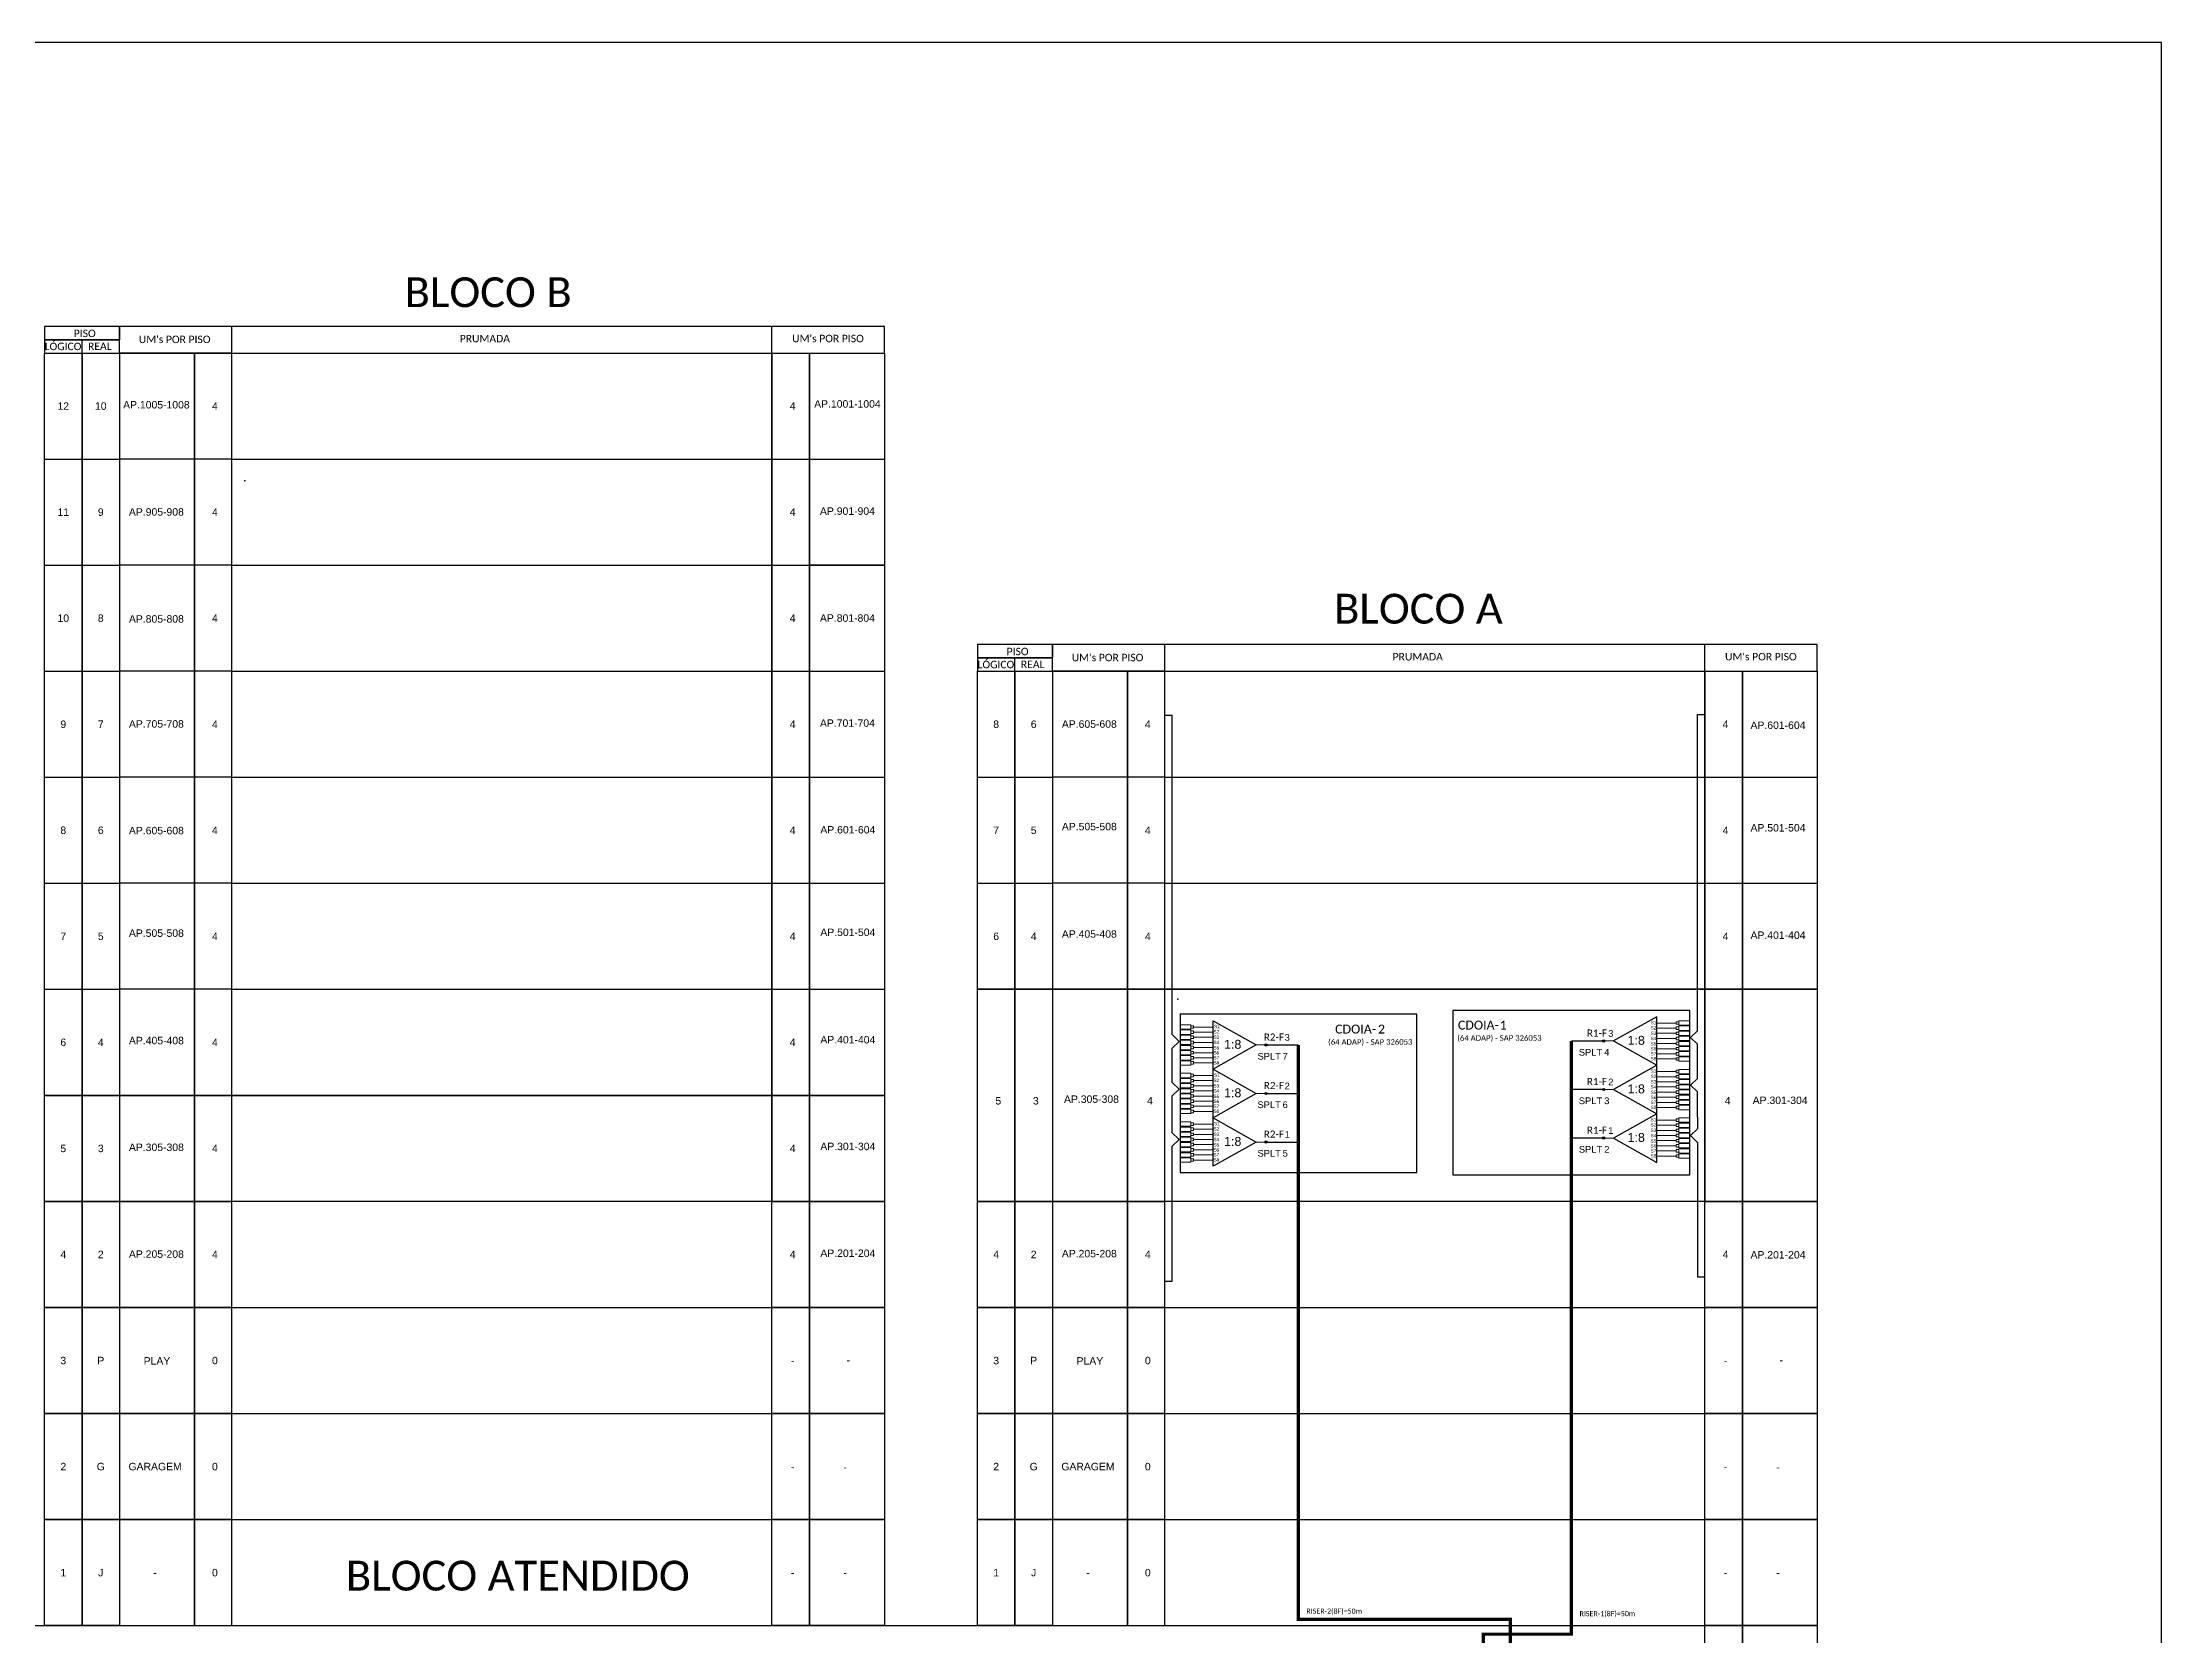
# Model space of a CAD drawing. Header units: inches. Extents: x 38 to 2658, y 14 to 608.
# Drawn here: x 2135 to 2658, y 215 to 608 of the extents above; entities that cross this region are included whole.
import ezdxf
from ezdxf.enums import TextEntityAlignment as Align

# ---------------------------------------------------------------- set-up
doc = ezdxf.new("R2010")
doc.units = ezdxf.units.IN
doc.header["$MEASUREMENT"] = 0
doc.layers.add('cerco área', color=2, linetype='Continuous')
doc.styles.add('ARIAL', font='arial.ttf')
doc.styles.add('WMF-Calibri0', font='calibri.ttf')

# ---------------------------------------------------------------- blocks, each defined once
blk = doc.blocks.new('A$C415C251F')
at = {"color": 3}
blk.add_point((0, 0), dxfattribs=at)
blk = doc.blocks.new('SPLT_1-8_SC-APC')
at = {"color": 1}
blk.add_lwpolyline([(-7.37, -2.1), (-17.04, -7.55), (-7.37, -13), (-7.37, -2.1)], dxfattribs=at)
at = {"color": 3, "lineweight": 0}
for points in [[(-2.99, -3.51), (-7.37, -3.51)], [(-7.37, -4.66), (-2.99, -4.66)], [(-2.41, -3.02), (-2.41, -4)], [(-2.41, -3.02), (0, -3.02)], [(-2.41, -4), (0, -4)], [(-2.41, -4.17), (-2.41, -5.16)], [(-2.41, -4.17), (0, -4.17)], [(-7.37, -5.82), (-2.99, -5.82)], [(-7.37, -6.97), (-2.99, -6.97)], [(-7.37, -8.12), (-2.99, -8.12)], [(-7.37, -9.28), (-2.99, -9.28)], [(-2.41, -5.16), (0, -5.16)], [(-2.41, -5.32), (-2.41, -6.31)], [(-2.41, -5.32), (0, -5.32)], [(-2.41, -6.31), (0, -6.31)], [(-2.41, -6.48), (-2.41, -7.46)], [(-2.41, -6.48), (0, -6.48)], [(-2.41, -7.46), (0, -7.46)], [(-2.41, -7.63), (-2.41, -8.62)], [(-2.41, -7.63), (0, -7.63)], [(-2.41, -8.62), (0, -8.62)], [(-2.41, -8.78), (-2.41, -9.77)], [(-2.41, -8.78), (0, -8.78)], [(-7.37, -10.43), (-2.99, -10.43)], [(-7.37, -11.58), (-2.99, -11.58)], [(-2.41, -9.77), (0, -9.77)], [(-2.41, -9.94), (-2.41, -10.92)], [(-2.41, -9.94), (0, -9.94)], [(-2.41, -10.92), (0, -10.92)], [(-2.41, -11.09), (-2.41, -12.08)], [(-2.41, -11.09), (0, -11.09)], [(-2.41, -12.08), (0, -12.08)]]:
    blk.add_lwpolyline(points, dxfattribs=at)
for points in [[(-2.99, -3.22), (-2.41, -3.22), (-2.41, -3.8), (-2.99, -3.8)], [(-2.99, -4.38), (-2.41, -4.38), (-2.41, -4.95), (-2.99, -4.95)], [(-2.99, -5.53), (-2.41, -5.53), (-2.41, -6.1), (-2.99, -6.1)], [(-2.99, -6.68), (-2.41, -6.68), (-2.41, -7.26), (-2.99, -7.26)], [(-2.99, -7.84), (-2.41, -7.84), (-2.41, -8.41), (-2.99, -8.41)], [(-2.99, -8.99), (-2.41, -8.99), (-2.41, -9.56), (-2.99, -9.56)], [(-2.99, -10.14), (-2.41, -10.14), (-2.41, -10.72), (-2.99, -10.72)], [(-2.99, -11.3), (-2.41, -11.3), (-2.41, -11.87), (-2.99, -11.87)]]:
    blk.add_lwpolyline(points, close=True, dxfattribs=at)
at = {"color": 1, "lineweight": 0}
blk.add_lwpolyline([(-17.04, -7.55), (-19.26, -7.55)], dxfattribs=at)
at = {"color": 1, "style": 'ARIAL'}
for s, height, p in [('S1', 0.75, (-8.74, -3.78)), ('S2', 0.75, (-8.74, -4.97)), ('1:8', 2, (-13.91, -8.4)), ('S3', 0.75, (-8.74, -6.18)), ('S4', 0.75, (-8.74, -7.36)), ('S5', 0.75, (-8.74, -8.57)), ('S6', 0.75, (-8.74, -9.69)), ('S7', 0.75, (-8.74, -10.78)), ('S8', 0.75, (-8.74, -11.9))]:
    blk.add_text(s, height=height, dxfattribs=at).set_placement(p)

msp = doc.modelspace()

# ---------------------------------------------------------------- hatches: boundary and pattern name
h = msp.add_hatch(color=3)
h.dxf.hatch_style = 1
edge = h.paths.add_edge_path()
edge.add_arc((2520.56, 361.59), 0.282, 0, 360)
h = msp.add_hatch(color=3)
h.dxf.hatch_style = 1
edge = h.paths.add_edge_path()
edge.add_arc((2437.14, 360.61), 0.282, -180, 180, ccw=False)
h = msp.add_hatch(color=3)
h.dxf.hatch_style = 1
edge = h.paths.add_edge_path()
edge.add_arc((2437.14, 348.63), 0.282, -180, 180, ccw=False)
h = msp.add_hatch(color=3)
h.dxf.hatch_style = 1
edge = h.paths.add_edge_path()
edge.add_arc((2520.56, 349.61), 0.282, 0, 360)
h = msp.add_hatch(color=3)
h.dxf.hatch_style = 1
edge = h.paths.add_edge_path()
edge.add_arc((2437.14, 336.64), 0.282, -180, 180, ccw=False)
h = msp.add_hatch(color=3)
h.dxf.hatch_style = 1
edge = h.paths.add_edge_path()
edge.add_arc((2437.14, 336.64), 0.282, 0, 360)
h = msp.add_hatch(color=3)
h.dxf.hatch_style = 1
edge = h.paths.add_edge_path()
edge.add_arc((2520.56, 337.62), 0.282, 0, 360)

# ---------------------------------------------------------------- linework, layer by layer
at = {"color": 0}
for p, q in [((2135.43, 531.53), (2144.69, 531.53)), ((2135.43, 505.33), (2135.43, 531.53)), ((2144.69, 531.53), (2144.69, 505.33)), ((2144.69, 531.53), (2153.95, 531.53)), ((2144.69, 505.33), (2144.69, 531.53)), ((2153.95, 531.53), (2153.95, 505.33)), ((2172.46, 531.53), (2153.95, 531.53)), ((2153.95, 531.53), (2153.95, 505.33)), ((2172.46, 505.33), (2172.46, 531.53)), ((2181.72, 531.53), (2172.46, 531.53)), ((2172.46, 531.53), (2172.46, 505.33)), ((2181.72, 531.53), (2315.11, 531.53)), ((2181.72, 505.33), (2181.72, 531.53)), ((2181.72, 505.33), (2181.72, 531.53)), ((2315.11, 531.53), (2315.11, 505.33)), ((2315.11, 531.53), (2324.37, 531.53)), ((2315.11, 505.33), (2315.11, 531.53)), ((2324.37, 531.53), (2342.88, 531.53)), ((2324.37, 505.33), (2324.37, 531.53)), ((2324.37, 531.53), (2324.37, 505.33)), ((2342.88, 531.53), (2342.88, 505.33)), ((2135.43, 505.33), (2144.69, 505.33)), ((2135.43, 479.14), (2135.43, 505.33)), ((2144.69, 505.33), (2144.69, 479.14)), ((2144.69, 505.33), (2153.95, 505.33)), ((2144.69, 479.14), (2144.69, 505.33)), ((2153.95, 505.33), (2153.95, 479.14)), ((2172.46, 505.33), (2153.95, 505.33)), ((2153.95, 505.33), (2153.95, 479.14)), ((2172.46, 479.14), (2172.46, 505.33)), ((2181.72, 505.33), (2172.46, 505.33)), ((2172.46, 505.33), (2172.46, 479.14)), ((2181.72, 505.33), (2315.11, 505.33)), ((2181.72, 479.14), (2181.72, 505.33)), ((2181.72, 479.14), (2181.72, 505.33)), ((2315.11, 505.33), (2315.11, 479.14)), ((2315.11, 505.33), (2324.37, 505.33)), ((2315.11, 479.14), (2315.11, 505.33)), ((2324.37, 505.33), (2342.88, 505.33)), ((2324.37, 479.14), (2324.37, 505.33)), ((2324.37, 505.33), (2324.37, 479.14)), ((2342.88, 505.33), (2342.88, 479.14)), ((2135.43, 479.14), (2144.69, 479.14)), ((2135.43, 452.94), (2135.43, 479.14)), ((2144.69, 479.14), (2144.69, 452.94)), ((2144.69, 479.14), (2153.95, 479.14)), ((2144.69, 452.94), (2144.69, 479.14)), ((2153.95, 479.14), (2153.95, 452.94)), ((2172.46, 479.14), (2153.95, 479.14)), ((2153.95, 479.14), (2153.95, 452.94)), ((2172.46, 452.94), (2172.46, 479.14)), ((2181.72, 479.14), (2172.46, 479.14)), ((2172.46, 479.14), (2172.46, 452.94)), ((2181.72, 479.14), (2315.11, 479.14)), ((2181.72, 452.94), (2181.72, 479.14)), ((2181.72, 452.94), (2181.72, 479.14)), ((2315.11, 479.14), (2315.11, 452.94)), ((2315.11, 479.14), (2324.37, 479.14)), ((2315.11, 452.94), (2315.11, 479.14)), ((2324.37, 479.14), (2342.88, 479.14)), ((2324.37, 452.94), (2324.37, 479.14)), ((2324.37, 479.14), (2324.37, 452.94)), ((2342.95, 479.14), (2324.44, 479.14)), ((2342.88, 479.14), (2342.88, 452.94)), ((2342.95, 452.94), (2342.95, 479.14)), ((2135.43, 452.94), (2144.69, 452.94)), ((2135.43, 426.75), (2135.43, 452.94)), ((2144.69, 452.94), (2144.69, 426.75)), ((2144.69, 452.94), (2153.95, 452.94)), ((2144.69, 426.75), (2144.69, 452.94)), ((2153.95, 452.94), (2153.95, 426.75)), ((2172.46, 452.94), (2153.95, 452.94)), ((2153.95, 452.94), (2153.95, 426.75)), ((2172.46, 426.75), (2172.46, 452.94)), ((2181.72, 452.94), (2172.46, 452.94)), ((2172.46, 452.94), (2172.46, 426.75)), ((2181.72, 452.94), (2315.11, 452.94)), ((2181.72, 426.75), (2181.72, 452.94)), ((2181.72, 426.75), (2181.72, 452.94)), ((2315.11, 452.94), (2315.11, 426.75)), ((2315.11, 452.94), (2324.37, 452.94)), ((2315.11, 426.75), (2315.11, 452.94)), ((2324.37, 452.94), (2342.88, 452.94)), ((2324.37, 426.75), (2324.37, 452.94)), ((2324.37, 452.94), (2324.37, 426.75)), ((2342.88, 452.94), (2342.88, 426.75)), ((2365.86, 452.94), (2375.12, 452.94)), ((2365.86, 426.75), (2365.86, 452.94)), ((2375.12, 452.94), (2375.12, 426.75)), ((2375.12, 452.94), (2384.38, 452.94)), ((2375.12, 426.75), (2375.12, 452.94)), ((2384.38, 452.94), (2384.38, 426.75)), ((2402.89, 452.94), (2384.38, 452.94)), ((2384.38, 452.94), (2384.38, 426.75)), ((2402.89, 426.75), (2402.89, 452.94)), ((2412.15, 452.94), (2402.89, 452.94)), ((2402.89, 452.94), (2402.89, 426.75)), ((2412.15, 452.94), (2545.54, 452.94)), ((2412.15, 426.75), (2412.15, 452.94)), ((2412.15, 426.75), (2412.15, 452.94)), ((2545.54, 452.94), (2545.54, 426.75)), ((2545.54, 452.94), (2554.8, 452.94)), ((2545.54, 426.75), (2545.54, 452.94)), ((2554.8, 452.94), (2573.32, 452.94)), ((2554.8, 426.75), (2554.8, 452.94)), ((2554.8, 452.94), (2554.8, 426.75)), ((2573.32, 452.94), (2573.32, 426.75)), ((2135.43, 426.75), (2144.69, 426.75)), ((2135.43, 400.55), (2135.43, 426.75)), ((2144.69, 426.75), (2153.95, 426.75)), ((2144.69, 426.75), (2144.69, 400.55)), ((2144.69, 400.55), (2144.69, 426.75)), ((2172.46, 426.75), (2153.95, 426.75)), ((2153.95, 426.75), (2153.95, 400.55)), ((2153.95, 426.75), (2153.95, 400.55)), ((2181.72, 426.75), (2172.46, 426.75)), ((2172.46, 400.55), (2172.46, 426.75)), ((2172.46, 426.75), (2172.46, 400.55)), ((2181.72, 426.75), (2315.11, 426.75)), ((2181.72, 400.55), (2181.72, 426.75)), ((2181.72, 400.55), (2181.72, 426.75)), ((2315.11, 426.75), (2324.37, 426.75)), ((2315.11, 426.75), (2315.11, 400.55)), ((2315.11, 400.55), (2315.11, 426.75)), ((2324.37, 426.75), (2342.88, 426.75)), ((2324.37, 400.55), (2324.37, 426.75)), ((2324.37, 426.75), (2324.37, 400.55)), ((2342.88, 426.75), (2342.88, 400.55)), ((2365.86, 426.75), (2375.12, 426.75)), ((2365.86, 400.55), (2365.86, 426.75)), ((2375.12, 426.75), (2375.12, 400.55)), ((2375.12, 426.75), (2384.38, 426.75)), ((2375.12, 400.55), (2375.12, 426.75)), ((2384.38, 426.75), (2384.38, 400.55)), ((2402.89, 426.75), (2384.38, 426.75)), ((2384.38, 426.75), (2384.38, 400.55)), ((2402.89, 400.55), (2402.89, 426.75)), ((2412.15, 426.75), (2402.89, 426.75)), ((2402.89, 426.75), (2402.89, 400.55)), ((2412.15, 426.75), (2545.54, 426.75)), ((2412.15, 400.55), (2412.15, 426.75)), ((2412.15, 400.55), (2412.15, 426.75)), ((2545.54, 426.75), (2545.54, 400.55)), ((2545.54, 426.75), (2554.8, 426.75)), ((2545.54, 400.55), (2545.54, 426.75)), ((2554.8, 426.75), (2573.32, 426.75)), ((2554.8, 400.55), (2554.8, 426.75)), ((2554.8, 426.75), (2554.8, 400.55)), ((2573.32, 426.75), (2573.32, 400.55)), ((2135.43, 400.55), (2144.69, 400.55)), ((2135.43, 374.36), (2135.43, 400.55)), ((2144.69, 400.55), (2144.69, 374.36)), ((2144.69, 400.55), (2153.95, 400.55)), ((2144.69, 374.36), (2144.69, 400.55)), ((2153.95, 400.55), (2153.95, 374.36)), ((2172.46, 400.55), (2153.95, 400.55)), ((2153.95, 400.55), (2153.95, 374.36)), ((2172.46, 374.36), (2172.46, 400.55)), ((2181.72, 400.55), (2172.46, 400.55)), ((2172.46, 400.55), (2172.46, 374.36)), ((2181.72, 400.55), (2315.11, 400.55)), ((2181.72, 374.36), (2181.72, 400.55)), ((2181.72, 374.36), (2181.72, 400.55)), ((2315.11, 400.55), (2315.11, 374.36)), ((2315.11, 400.55), (2324.37, 400.55)), ((2315.11, 374.36), (2315.11, 400.55)), ((2324.37, 400.55), (2342.88, 400.55)), ((2324.37, 374.36), (2324.37, 400.55)), ((2324.37, 400.55), (2324.37, 374.36)), ((2342.88, 400.55), (2342.88, 374.36)), ((2365.86, 400.55), (2375.12, 400.55)), ((2365.86, 374.36), (2365.86, 400.55)), ((2375.12, 400.55), (2375.12, 374.36)), ((2375.12, 400.55), (2384.38, 400.55)), ((2375.12, 374.36), (2375.12, 400.55)), ((2384.38, 400.55), (2384.38, 374.36)), ((2402.89, 400.55), (2384.38, 400.55)), ((2384.38, 400.55), (2384.38, 374.36)), ((2402.89, 374.36), (2402.89, 400.55)), ((2412.15, 400.55), (2402.89, 400.55)), ((2402.89, 400.55), (2402.89, 374.36)), ((2412.15, 400.55), (2545.54, 400.55)), ((2412.15, 374.36), (2412.15, 400.55)), ((2412.15, 374.36), (2412.15, 400.55)), ((2545.54, 400.55), (2545.54, 321.97)), ((2545.54, 400.55), (2554.8, 400.55)), ((2545.54, 321.97), (2545.54, 400.55)), ((2554.8, 400.55), (2573.32, 400.55)), ((2554.8, 374.36), (2554.8, 400.55)), ((2554.8, 400.55), (2554.8, 374.36)), ((2573.32, 400.55), (2573.32, 374.36)), ((2135.43, 374.36), (2144.69, 374.36)), ((2135.43, 348.16), (2135.43, 374.36)), ((2144.69, 374.36), (2144.69, 348.16)), ((2144.69, 374.36), (2153.95, 374.36)), ((2144.69, 348.16), (2144.69, 374.36)), ((2153.95, 374.36), (2153.95, 348.16)), ((2172.46, 374.36), (2153.95, 374.36)), ((2153.95, 374.36), (2153.95, 348.16)), ((2172.46, 348.16), (2172.46, 374.36)), ((2181.72, 374.36), (2172.46, 374.36)), ((2172.46, 374.36), (2172.46, 348.16)), ((2181.72, 374.36), (2315.11, 374.36)), ((2181.72, 348.16), (2181.72, 374.36)), ((2181.72, 348.16), (2181.72, 374.36)), ((2315.11, 374.36), (2315.11, 348.16)), ((2315.11, 374.36), (2324.37, 374.36)), ((2315.11, 348.16), (2315.11, 374.36)), ((2324.37, 374.36), (2342.88, 374.36)), ((2324.37, 348.16), (2324.37, 374.36)), ((2324.37, 374.36), (2324.37, 348.16)), ((2342.88, 374.36), (2342.88, 348.16)), ((2365.86, 374.36), (2375.12, 374.36)), ((2365.86, 321.97), (2365.86, 374.36)), ((2375.12, 374.36), (2365.86, 374.36)), ((2375.12, 374.36), (2375.12, 321.97)), ((2375.12, 374.36), (2384.38, 374.36)), ((2375.12, 321.97), (2375.12, 374.36)), ((2384.38, 374.36), (2375.12, 374.36)), ((2384.38, 374.36), (2384.38, 321.97)), ((2402.89, 374.36), (2384.38, 374.36)), ((2384.38, 374.36), (2384.38, 321.97)), ((2384.38, 374.36), (2402.89, 374.36)), ((2402.89, 321.97), (2402.89, 374.36)), ((2412.15, 374.36), (2402.89, 374.36)), ((2402.89, 374.36), (2402.89, 321.97)), ((2402.89, 374.36), (2412.15, 374.36)), ((2412.15, 374.36), (2545.54, 374.36)), ((2412.15, 321.97), (2412.15, 374.36)), ((2412.15, 321.97), (2412.15, 374.36)), ((2545.54, 374.36), (2412.15, 374.36)), ((2545.54, 374.36), (2554.8, 374.36)), ((2554.8, 374.36), (2545.54, 374.36)), ((2554.8, 374.36), (2573.32, 374.36)), ((2554.8, 321.97), (2554.8, 374.36)), ((2554.8, 374.36), (2554.8, 321.97)), ((2573.32, 374.36), (2554.8, 374.36)), ((2573.32, 374.36), (2573.32, 321.97)), ((2135.43, 348.16), (2144.69, 348.16)), ((2135.43, 321.97), (2135.43, 348.16)), ((2144.69, 348.16), (2135.43, 348.16)), ((2144.69, 348.16), (2144.69, 321.97)), ((2144.69, 348.16), (2153.95, 348.16)), ((2144.69, 321.97), (2144.69, 348.16)), ((2153.95, 348.16), (2144.69, 348.16)), ((2153.95, 348.16), (2153.95, 321.97)), ((2172.46, 348.16), (2153.95, 348.16)), ((2153.95, 348.16), (2153.95, 321.97)), ((2153.95, 348.16), (2172.46, 348.16)), ((2172.46, 321.97), (2172.46, 348.16)), ((2181.72, 348.16), (2172.46, 348.16)), ((2172.46, 348.16), (2172.46, 321.97)), ((2172.46, 348.16), (2181.72, 348.16)), ((2181.72, 348.16), (2315.11, 348.16)), ((2181.72, 321.97), (2181.72, 348.16)), ((2181.72, 321.97), (2181.72, 348.16)), ((2315.11, 348.16), (2181.72, 348.16)), ((2315.11, 348.16), (2315.11, 321.97)), ((2315.11, 348.16), (2324.37, 348.16)), ((2315.11, 321.97), (2315.11, 348.16)), ((2324.37, 348.16), (2315.11, 348.16)), ((2324.37, 348.16), (2342.88, 348.16)), ((2324.37, 321.97), (2324.37, 348.16)), ((2324.37, 348.16), (2324.37, 321.97)), ((2342.88, 348.16), (2324.37, 348.16)), ((2342.88, 348.16), (2342.88, 321.97)), ((2144.69, 321.97), (2135.43, 321.97)), ((2153.95, 321.97), (2144.69, 321.97)), ((2153.95, 321.97), (2172.46, 321.97)), ((2172.46, 321.97), (2181.72, 321.97)), ((2315.11, 321.97), (2181.72, 321.97)), ((2324.37, 321.97), (2315.11, 321.97)), ((2342.88, 321.97), (2324.37, 321.97)), ((2375.12, 321.97), (2365.86, 321.97)), ((2384.38, 321.97), (2375.12, 321.97)), ((2384.38, 321.97), (2402.89, 321.97)), ((2402.89, 321.97), (2412.15, 321.97)), ((2545.54, 321.97), (2412.15, 321.97)), ((2554.8, 321.97), (2545.54, 321.97)), ((2573.32, 321.97), (2554.8, 321.97)), ((2135.43, 217.19), (2144.69, 217.19)), ((2144.69, 217.19), (2153.95, 217.19))]:
    msp.add_line(p, q, dxfattribs=at)
for points in [[(1819.8, 14.26), (2658.36, 14.26), (2658.36, 608.26), (1819.8, 608.26), (1819.8, 14.26)], [(2144.69, 531.53), (2144.69, 534.82)], [(2153.95, 531.53), (2342.88, 531.53), (2342.88, 538.11), (2153.95, 538.11), (2153.95, 538.11), (2153.95, 534.82)], [(2375.12, 452.94), (2375.12, 456.23)], [(2384.38, 452.94), (2573.32, 452.94), (2573.32, 459.52), (2384.38, 459.52), (2384.38, 459.52), (2384.38, 456.23)], [(2181.72, 295.77), (2315.11, 295.77)], [(2412.15, 295.77), (2545.54, 295.77)], [(2181.72, 269.58), (2315.11, 269.58)], [(2412.15, 269.58), (2545.54, 269.58)], [(2181.72, 243.38), (2315.11, 243.38)], [(2412.15, 243.38), (2545.54, 243.38)], [(2112.45, 217.19), (2135.43, 217.19)], [(2153.95, 217.19), (2412.15, 217.19)]]:
    msp.add_lwpolyline(points)
for points in [[(2135.43, 534.82), (2153.95, 534.82), (2153.95, 538.11), (2135.43, 538.11)], [(2135.43, 531.53), (2153.95, 531.53), (2153.95, 534.82), (2135.43, 534.82)], [(2365.86, 456.23), (2384.38, 456.23), (2384.38, 459.52), (2365.86, 459.52)], [(2365.86, 452.94), (2384.38, 452.94), (2384.38, 456.23), (2365.86, 456.23)]]:
    msp.add_lwpolyline(points, close=True)
for points in [[(2181.72, 531.53), (2181.72, 538.11)], [(2315.11, 531.53), (2315.11, 538.11)], [(2412.15, 452.94), (2412.15, 459.52)], [(2545.54, 452.94), (2545.54, 459.52)], [(2412.15, 217.19), (2545.54, 217.19)]]:
    msp.add_lwpolyline(points, dxfattribs=at)
at = {"color": 3}
for points in [[(2413.97, 357.57), (2413.97, 359.84), (2415.69, 361.5), (2413.97, 363.16), (2413.97, 441.97), (2412.15, 441.97)], [(2543.73, 358.55), (2543.73, 360.82), (2542, 362.48), (2543.73, 364.14), (2543.72, 442.27), (2545.54, 442.27)], [(2413.97, 341.81), (2413.97, 348.04), (2415.7, 349.7), (2413.97, 351.36), (2413.97, 357.57), (2413.97, 357.57)], [(2543.72, 342.8), (2543.72, 349.02), (2542, 350.68), (2543.72, 352.34), (2543.72, 358.55), (2543.73, 358.55)], [(2412.15, 302.29), (2413.97, 302.29), (2413.97, 335.58), (2415.69, 337.24), (2413.97, 338.9), (2413.97, 341.81)], [(2543.72, 342.8), (2543.73, 339.88), (2542, 338.22), (2543.73, 336.56), (2543.73, 303.37), (2545.54, 303.37)]]:
    msp.add_lwpolyline(points, dxfattribs=at)
at = {"color": 1}
for points in [[(2474.36, 368.21), (2415.92, 368.21), (2415.92, 329.08), (2474.36, 329.08)], [(2483.34, 369.19), (2541.78, 369.19), (2541.78, 328.45), (2483.34, 328.45)]]:
    msp.add_lwpolyline(points, close=True, dxfattribs=at)
for points in [[(2424.05, 366.61), (2434.69, 360.61), (2424.05, 354.62), (2424.05, 366.61)], [(2424.05, 354.62), (2434.69, 348.63), (2424.05, 342.63), (2424.05, 354.62)], [(2424.05, 342.63), (2434.69, 336.64), (2424.05, 330.65), (2424.05, 342.63)]]:
    msp.add_lwpolyline(points, dxfattribs=at)
at = {"color": 3, "lineweight": 0}
for points in [[(2418.6, 365.6), (2415.95, 365.6)], [(2418.6, 364.51), (2415.95, 364.51)], [(2418.6, 364.33), (2415.95, 364.33)], [(2418.6, 363.24), (2415.95, 363.24)], [(2418.6, 363.06), (2415.95, 363.06)], [(2418.6, 361.97), (2415.95, 361.97)], [(2418.6, 361.79), (2415.95, 361.79)], [(2418.6, 365.6), (2418.6, 364.51)], [(2418.6, 364.33), (2418.6, 363.24)], [(2418.6, 363.06), (2418.6, 361.97)], [(2418.6, 361.79), (2418.6, 360.7)], [(2419.24, 365.05), (2424.05, 365.05)], [(2424.05, 363.78), (2419.24, 363.78)], [(2424.05, 362.52), (2419.24, 362.52)], [(2424.05, 361.25), (2419.24, 361.25)], [(2418.6, 360.7), (2415.95, 360.7)], [(2418.6, 360.52), (2415.95, 360.52)], [(2418.6, 359.44), (2415.95, 359.44)], [(2418.6, 359.25), (2415.95, 359.25)], [(2418.6, 358.17), (2415.95, 358.17)], [(2418.6, 357.99), (2415.95, 357.99)], [(2418.6, 356.9), (2415.95, 356.9)], [(2418.6, 356.72), (2415.95, 356.72)], [(2418.6, 360.52), (2418.6, 359.44)], [(2418.6, 359.25), (2418.6, 358.17)], [(2418.6, 357.99), (2418.6, 356.9)], [(2418.6, 356.72), (2418.6, 355.63)], [(2424.05, 359.98), (2419.24, 359.98)], [(2424.05, 358.71), (2419.24, 358.71)], [(2424.05, 357.44), (2419.24, 357.44)], [(2424.05, 356.17), (2419.24, 356.17)], [(2418.6, 355.63), (2415.95, 355.63)], [(2418.6, 353.61), (2415.95, 353.61)], [(2418.6, 352.52), (2415.95, 352.52)], [(2418.6, 352.34), (2415.95, 352.34)], [(2418.6, 351.26), (2415.95, 351.26)], [(2418.6, 351.07), (2415.95, 351.07)], [(2418.6, 353.61), (2418.6, 352.52)], [(2418.6, 352.34), (2418.6, 351.26)], [(2418.6, 351.07), (2418.6, 349.99)], [(2419.24, 353.07), (2424.05, 353.07)], [(2424.05, 351.8), (2419.24, 351.8)], [(2418.6, 349.99), (2415.95, 349.99)], [(2418.6, 349.8), (2415.95, 349.8)], [(2418.6, 348.72), (2415.95, 348.72)], [(2418.6, 348.54), (2415.95, 348.54)], [(2418.6, 347.45), (2415.95, 347.45)], [(2418.6, 347.27), (2415.95, 347.27)], [(2418.6, 346.18), (2415.95, 346.18)], [(2418.6, 346), (2415.95, 346)], [(2418.6, 349.8), (2418.6, 348.72)], [(2418.6, 348.54), (2418.6, 347.45)], [(2418.6, 347.27), (2418.6, 346.18)], [(2418.6, 346), (2418.6, 344.91)], [(2424.05, 350.53), (2419.24, 350.53)], [(2424.05, 349.26), (2419.24, 349.26)], [(2424.05, 347.99), (2419.24, 347.99)], [(2424.05, 346.72), (2419.24, 346.72)], [(2418.6, 344.91), (2415.95, 344.91)], [(2418.6, 344.73), (2415.95, 344.73)], [(2418.6, 343.65), (2415.95, 343.65)], [(2418.6, 341.62), (2415.95, 341.62)], [(2418.6, 340.54), (2415.95, 340.54)], [(2418.6, 340.35), (2415.95, 340.35)], [(2418.6, 344.73), (2418.6, 343.65)], [(2418.6, 341.62), (2418.6, 340.54)], [(2418.6, 340.35), (2418.6, 339.27)], [(2424.05, 345.46), (2419.24, 345.46)], [(2424.05, 344.19), (2419.24, 344.19)], [(2419.24, 341.08), (2424.05, 341.08)], [(2418.6, 339.27), (2415.95, 339.27)], [(2418.6, 339.09), (2415.95, 339.09)], [(2418.6, 338), (2415.95, 338)], [(2418.6, 337.82), (2415.95, 337.82)], [(2418.6, 336.73), (2415.95, 336.73)], [(2418.6, 336.55), (2415.95, 336.55)], [(2418.6, 335.46), (2415.95, 335.46)], [(2418.6, 335.28), (2415.95, 335.28)], [(2418.6, 339.09), (2418.6, 338)], [(2418.6, 337.82), (2418.6, 336.73)], [(2418.6, 336.55), (2418.6, 335.46)], [(2418.6, 335.28), (2418.6, 334.2)], [(2424.05, 339.81), (2419.24, 339.81)], [(2424.05, 338.54), (2419.24, 338.54)], [(2424.05, 337.27), (2419.24, 337.27)], [(2424.05, 336.01), (2419.24, 336.01)], [(2418.6, 334.2), (2415.95, 334.2)], [(2418.6, 334.01), (2415.95, 334.01)], [(2418.6, 332.93), (2415.95, 332.93)], [(2418.6, 332.74), (2415.95, 332.74)], [(2418.6, 331.66), (2415.95, 331.66)], [(2418.6, 334.01), (2418.6, 332.93)], [(2418.6, 332.74), (2418.6, 331.66)], [(2424.05, 334.74), (2419.24, 334.74)], [(2424.05, 333.47), (2419.24, 333.47)], [(2424.05, 332.2), (2419.24, 332.2)]]:
    msp.add_lwpolyline(points, dxfattribs=at)
for points in [[(2419.24, 365.37), (2418.6, 365.37), (2418.6, 364.74), (2419.24, 364.74)], [(2419.24, 364.1), (2418.6, 364.1), (2418.6, 363.47), (2419.24, 363.47)], [(2419.24, 362.83), (2418.6, 362.83), (2418.6, 362.2), (2419.24, 362.2)], [(2419.24, 361.56), (2418.6, 361.56), (2418.6, 360.93), (2419.24, 360.93)], [(2419.24, 360.29), (2418.6, 360.29), (2418.6, 359.66), (2419.24, 359.66)], [(2419.24, 359.03), (2418.6, 359.03), (2418.6, 358.4), (2419.24, 358.4)], [(2419.24, 357.76), (2418.6, 357.76), (2418.6, 357.13), (2419.24, 357.13)], [(2419.24, 356.49), (2418.6, 356.49), (2418.6, 355.86), (2419.24, 355.86)], [(2419.24, 353.38), (2418.6, 353.38), (2418.6, 352.75), (2419.24, 352.75)], [(2419.24, 352.11), (2418.6, 352.11), (2418.6, 351.48), (2419.24, 351.48)], [(2419.24, 350.84), (2418.6, 350.84), (2418.6, 350.21), (2419.24, 350.21)], [(2419.24, 349.58), (2418.6, 349.58), (2418.6, 348.95), (2419.24, 348.95)], [(2419.24, 348.31), (2418.6, 348.31), (2418.6, 347.68), (2419.24, 347.68)], [(2419.24, 347.04), (2418.6, 347.04), (2418.6, 346.41), (2419.24, 346.41)], [(2419.24, 345.77), (2418.6, 345.77), (2418.6, 345.14), (2419.24, 345.14)], [(2419.24, 344.5), (2418.6, 344.5), (2418.6, 343.87), (2419.24, 343.87)], [(2419.24, 341.39), (2418.6, 341.39), (2418.6, 340.76), (2419.24, 340.76)], [(2419.24, 340.13), (2418.6, 340.13), (2418.6, 339.5), (2419.24, 339.5)], [(2419.24, 338.86), (2418.6, 338.86), (2418.6, 338.23), (2419.24, 338.23)], [(2419.24, 337.59), (2418.6, 337.59), (2418.6, 336.96), (2419.24, 336.96)], [(2419.24, 336.32), (2418.6, 336.32), (2418.6, 335.69), (2419.24, 335.69)], [(2419.24, 335.05), (2418.6, 335.05), (2418.6, 334.42), (2419.24, 334.42)], [(2419.24, 333.78), (2418.6, 333.78), (2418.6, 333.15), (2419.24, 333.15)], [(2419.24, 332.52), (2418.6, 332.52), (2418.6, 331.89), (2419.24, 331.89)]]:
    msp.add_lwpolyline(points, close=True, dxfattribs=at)
at = {"color": 5}
for points in [[(2520.56, 361.59), (2512.57, 361.59)], [(2520.56, 349.61), (2512.57, 349.61)], [(2520.56, 337.62), (2512.57, 337.62)]]:
    msp.add_lwpolyline(points, dxfattribs=at)
at = {"color": 1, "lineweight": 0}
for points in [[(2434.69, 360.61), (2437.14, 360.61)], [(2434.69, 348.63), (2437.14, 348.63)], [(2434.69, 336.64), (2437.14, 336.64)]]:
    msp.add_lwpolyline(points, dxfattribs=at)
at = {"color": 6}
for points in [[(2437.14, 360.61), (2445.12, 360.61)], [(2437.14, 348.63), (2445.12, 348.63)], [(2437.14, 336.64), (2445.12, 336.64)]]:
    msp.add_lwpolyline(points, dxfattribs=at)
at = {"color": 0}
for points in [[(2135.43, 321.97), (2144.69, 321.97), (2144.69, 295.77), (2135.43, 295.77)], [(2144.69, 321.97), (2153.95, 321.97), (2153.95, 295.77), (2144.69, 295.77)], [(2172.46, 321.97), (2153.95, 321.97), (2153.95, 295.77), (2172.46, 295.77)], [(2181.72, 321.97), (2172.46, 321.97), (2172.46, 295.77), (2181.72, 295.77)], [(2315.11, 321.97), (2324.37, 321.97), (2324.37, 295.77), (2315.11, 295.77)], [(2324.37, 321.97), (2342.88, 321.97), (2342.88, 295.77), (2324.37, 295.77)], [(2365.86, 321.97), (2375.12, 321.97), (2375.12, 295.77), (2365.86, 295.77)], [(2375.12, 321.97), (2384.38, 321.97), (2384.38, 295.77), (2375.12, 295.77)], [(2402.89, 321.97), (2384.38, 321.97), (2384.38, 295.77), (2402.89, 295.77)], [(2412.15, 321.97), (2402.89, 321.97), (2402.89, 295.77), (2412.15, 295.77)], [(2545.54, 321.97), (2554.8, 321.97), (2554.8, 295.77), (2545.54, 295.77)], [(2554.8, 321.97), (2573.32, 321.97), (2573.32, 295.77), (2554.8, 295.77)], [(2135.43, 295.77), (2144.69, 295.77), (2144.69, 269.58), (2135.43, 269.58)], [(2144.69, 295.77), (2153.95, 295.77), (2153.95, 269.58), (2144.69, 269.58)], [(2172.46, 295.77), (2153.95, 295.77), (2153.95, 269.58), (2172.46, 269.58)], [(2181.72, 295.77), (2172.46, 295.77), (2172.46, 269.58), (2181.72, 269.58)], [(2315.11, 295.77), (2324.37, 295.77), (2324.37, 269.58), (2315.11, 269.58)], [(2324.37, 295.77), (2342.88, 295.77), (2342.88, 269.58), (2324.37, 269.58)], [(2365.86, 295.77), (2375.12, 295.77), (2375.12, 269.58), (2365.86, 269.58)], [(2375.12, 295.77), (2384.38, 295.77), (2384.38, 269.58), (2375.12, 269.58)], [(2402.89, 295.77), (2384.38, 295.77), (2384.38, 269.58), (2402.89, 269.58)], [(2412.15, 295.77), (2402.89, 295.77), (2402.89, 269.58), (2412.15, 269.58)], [(2545.54, 295.77), (2554.8, 295.77), (2554.8, 269.58), (2545.54, 269.58)], [(2554.8, 295.77), (2573.32, 295.77), (2573.32, 269.58), (2554.8, 269.58)], [(2135.43, 269.58), (2144.69, 269.58), (2144.69, 243.38), (2135.43, 243.38)], [(2144.69, 269.58), (2153.95, 269.58), (2153.95, 243.38), (2144.69, 243.38)], [(2172.46, 269.58), (2153.95, 269.58), (2153.95, 243.38), (2172.46, 243.38)], [(2181.72, 269.58), (2172.46, 269.58), (2172.46, 243.38), (2181.72, 243.38)], [(2315.11, 269.58), (2324.37, 269.58), (2324.37, 243.38), (2315.11, 243.38)], [(2324.37, 269.58), (2342.88, 269.58), (2342.88, 243.38), (2324.37, 243.38)], [(2365.86, 269.58), (2375.12, 269.58), (2375.12, 243.38), (2365.86, 243.38)], [(2375.12, 269.58), (2384.38, 269.58), (2384.38, 243.38), (2375.12, 243.38)], [(2402.89, 269.58), (2384.38, 269.58), (2384.38, 243.38), (2402.89, 243.38)], [(2412.15, 269.58), (2402.89, 269.58), (2402.89, 243.38), (2412.15, 243.38)], [(2545.54, 269.58), (2554.8, 269.58), (2554.8, 243.38), (2545.54, 243.38)], [(2554.8, 269.58), (2573.32, 269.58), (2573.32, 243.38), (2554.8, 243.38)], [(2135.43, 243.38), (2144.69, 243.38), (2144.69, 217.19), (2135.43, 217.19)], [(2144.69, 243.38), (2153.95, 243.38), (2153.95, 217.19), (2144.69, 217.19)], [(2172.46, 243.38), (2153.95, 243.38), (2153.95, 217.19), (2172.46, 217.19)], [(2181.72, 243.38), (2172.46, 243.38), (2172.46, 217.19), (2181.72, 217.19)], [(2315.11, 243.38), (2324.37, 243.38), (2324.37, 217.19), (2315.11, 217.19)], [(2324.37, 243.38), (2342.88, 243.38), (2342.88, 217.19), (2324.37, 217.19)], [(2365.86, 243.38), (2375.12, 243.38), (2375.12, 217.19), (2365.86, 217.19)], [(2375.12, 243.38), (2384.38, 243.38), (2384.38, 217.19), (2375.12, 217.19)], [(2402.89, 243.38), (2384.38, 243.38), (2384.38, 217.19), (2402.89, 217.19)], [(2412.15, 243.38), (2402.89, 243.38), (2402.89, 217.19), (2412.15, 217.19)], [(2545.54, 243.38), (2554.8, 243.38), (2554.8, 217.19), (2545.54, 217.19)], [(2554.8, 243.38), (2573.32, 243.38), (2573.32, 217.19), (2554.8, 217.19)], [(2545.54, 217.19), (2554.8, 217.19), (2554.8, 167.68), (2545.54, 167.68)], [(2554.8, 217.19), (2573.32, 217.19), (2573.32, 167.68), (2554.8, 167.68)]]:
    msp.add_lwpolyline(points, close=True, dxfattribs=at)
at = {"color": 3}
for centre in [(2520.56, 361.59), (2437.14, 360.61), (2437.14, 348.63), (2520.56, 349.61), (2437.14, 336.64), (2437.14, 336.64), (2520.56, 337.62)]:
    msp.add_circle(centre, 0.282, dxfattribs=at)
at = {"layer": 'cerco área', "color": 5, "lineweight": 0, "const_width": 0.8}
msp.add_lwpolyline([(2490.8, 210.8), (2490.8, 215.08), (2512.57, 215.08), (2512.57, 361.59)], dxfattribs=at)
at = {"layer": 'cerco área', "color": 6, "lineweight": 0, "const_width": 0.8}
msp.add_lwpolyline([(2497.48, 210.8), (2497.48, 218.77), (2445.12, 218.77), (2445.12, 360.61)], dxfattribs=at)

# ---------------------------------------------------------------- block references
at = {"color": 3, "extrusion": (0, 0, -1), "xscale": -1, "zscale": -1}
for p in [(-2184.94, 499.97), (-2415.37, 371.9)]:
    msp.add_blockref('A$C415C251F', p, dxfattribs=at)
at = {"color": 3, "xscale": 1.099999999976717, "yscale": 1.099999999627471, "zscale": 1.1}
for p in [(2541.75, 369.9), (2541.75, 357.91), (2541.75, 345.92)]:
    msp.add_blockref('SPLT_1-8_SC-APC', p, dxfattribs=at)

# ---------------------------------------------------------------- texts
at = {"style": 'WMF-Calibri0'}
for s, height, p in [('BLOCO B', 7.371, (2224.36, 542.86)), ('  LÓGICO', 1.84, (2134.17, 532.24)), ('     PISO', 1.84, (2139.4, 535.46)), ('    REAL', 1.84, (2143.58, 532.28)), ("UM's POR PISO", 1.84, (2158.72, 533.98)), ('PRUMADA', 1.84, (2237.98, 534.18)), ("UM's POR PISO", 1.84, (2320.09, 534.19)), ('BLOCO A', 7.371, (2453.95, 464.69)), ('  LÓGICO', 1.84, (2364.6, 453.66)), ('     PISO', 1.84, (2369.83, 456.88)), ('    REAL', 1.84, (2374.01, 453.7)), ("UM's POR PISO", 1.84, (2389.15, 455.39)), ('PRUMADA', 1.84, (2468.41, 455.59)), ("UM's POR PISO", 1.84, (2550.52, 455.61))]:
    msp.add_text(s, height=height, dxfattribs=at).set_placement(p)
at = {"color": 0, "style": 'ARIAL'}
for s, p in [('12', (2140.06, 518.43)), ('10', (2149.32, 518.43)), ('AP.1005-1008', (2163.06, 518.75)), ('4', (2177.51, 518.43)), ('4', (2320.21, 518.43)), ('AP.1001-1004', (2333.75, 518.96)), ('11', (2140.06, 492.23)), ('9', (2149.32, 492.23)), ('AP.905-908', (2163.06, 492.28)), ('4', (2177.51, 492.23)), ('4', (2320.21, 492.23)), ('AP.901-904', (2333.75, 492.48)), ('10', (2140.06, 466.04)), ('8', (2149.32, 466.04)), ('AP.805-808', (2163.06, 465.85)), ('4', (2177.51, 466.04)), ('4', (2320.21, 466.04)), ('AP.801-804', (2333.75, 466.06)), ('9', (2140.06, 439.84)), ('7', (2149.32, 439.84)), ('AP.705-708', (2163.06, 439.92)), ('4', (2177.51, 439.84)), ('4', (2320.21, 439.84)), ('AP.701-704', (2333.75, 440.12)), ('8', (2370.49, 439.84)), ('6', (2379.75, 439.84)), ('AP.605-608', (2393.5, 439.88)), ('4', (2407.94, 439.84)), ('4', (2550.64, 439.84)), ('AP.601-604', (2563.61, 439.59)), ('8', (2140.06, 413.65)), ('6', (2149.32, 413.65)), ('AP.605-608', (2163.06, 413.57)), ('4', (2177.51, 413.65)), ('4', (2320.21, 413.65)), ('AP.601-604', (2333.85, 413.77)), ('7', (2370.49, 413.65)), ('5', (2379.75, 413.65)), ('AP.505-508', (2393.5, 414.56)), ('4', (2407.94, 413.65)), ('4', (2550.64, 413.65)), ('AP.501-504', (2563.61, 414.26)), ('7', (2140.06, 387.45)), ('5', (2149.32, 387.45)), ('AP.505-508', (2163.06, 388.24)), ('4', (2177.51, 387.45)), ('4', (2320.21, 387.45)), ('AP.501-504', (2333.85, 388.45)), ('6', (2370.49, 387.45)), ('4', (2379.75, 387.45)), ('AP.405-408', (2393.5, 388.02)), ('4', (2407.94, 387.45)), ('4', (2550.64, 387.45)), ('AP.401-404', (2563.61, 387.73)), ('6', (2140.06, 361.26)), ('4', (2149.32, 361.26)), ('AP.405-408', (2163.06, 361.71)), ('4', (2177.51, 361.26)), ('4', (2320.21, 361.26)), ('AP.401-404', (2333.85, 361.91)), ('5', (2371.03, 346.83)), ('3', (2380.28, 346.83)), ('AP.305-308', (2394.03, 347.23)), ('4', (2408.48, 346.83)), ('4', (2551.18, 346.83)), ('AP.301-304', (2564.14, 346.94)), ('5', (2140.06, 335.06)), ('3', (2149.32, 335.06)), ('AP.305-308', (2163.06, 335.34)), ('4', (2177.51, 335.06)), ('4', (2320.21, 335.06)), ('AP.301-304', (2333.85, 335.55)), ('4', (2140.06, 308.87)), ('2', (2149.32, 308.87)), ('AP.205-208', (2163.06, 308.96)), ('4', (2177.51, 308.87)), ('4', (2320.21, 308.87)), ('AP.201-204', (2333.85, 309.17)), ('4', (2370.49, 308.87)), ('2', (2379.75, 308.87)), ('AP.205-208', (2393.5, 309.08)), ('4', (2407.94, 308.87)), ('4', (2550.64, 308.87)), ('AP.201-204', (2563.61, 308.79)), ('3', (2140.06, 282.67)), ('P', (2149.32, 282.67)), ('PLAY', (2163.2, 282.58)), ('0', (2177.51, 282.67)), ('-', (2333.98, 282.79)), ('3', (2370.49, 282.67)), ('P', (2379.75, 282.67)), ('PLAY', (2393.63, 282.58)), ('0', (2407.94, 282.67)), ('-', (2564.41, 282.79)), ('-', (2320.21, 282.67)), ('-', (2550.64, 282.67)), ('2', (2140.06, 256.48)), ('G', (2149.32, 256.48)), ('GARAGEM', (2162.73, 256.48)), ('0', (2177.51, 256.48)), ('2', (2370.49, 256.48)), ('G', (2379.75, 256.48)), ('GARAGEM', (2393.16, 256.48)), ('0', (2407.94, 256.48)), ('-', (2320.21, 256.48)), ('-', (2333.2, 256.35)), ('-', (2550.64, 256.48)), ('-', (2563.63, 256.35)), ('1', (2140.06, 230.28)), ('J', (2149.32, 230.28)), ('0', (2177.51, 230.28)), ('1', (2370.49, 230.28)), ('J', (2379.75, 230.28)), ('0', (2407.94, 230.28)), ('-', (2162.73, 230.28)), ('-', (2320.21, 230.28)), ('-', (2333.2, 230.28)), ('-', (2393.16, 230.28)), ('-', (2550.64, 230.28)), ('-', (2563.63, 230.28))]:
    msp.add_text(s, height=1.84, dxfattribs=at).set_placement(p, align=Align.MIDDLE_CENTER)
at = {"color": 1}
for s, height, style, p in [('CDOIA-', 2.2, 'WMF-Calibri0', (2484.55, 364.42)), ('1', 2.2, 'WMF-Calibri0', (2494.87, 364.42)), ('S3', 0.825, 'ARIAL', (2424.15, 362.12)), ('S2', 0.825, 'ARIAL', (2424.16, 363.45)), ('S4', 0.825, 'ARIAL', (2424.16, 360.82)), ('S1', 0.825, 'ARIAL', (2424.31, 364.76)), ('1:8', 2.2, 'ARIAL', (2426.78, 359.68)), ('CDOIA-', 2.2, 'WMF-Calibri0', (2454.21, 363.44)), ('2', 2.2, 'WMF-Calibri0', (2464.79, 363.44)), ('S5', 0.825, 'ARIAL', (2424.15, 359.49)), ('S6', 0.825, 'ARIAL', (2424.15, 358.26)), ('S7', 0.825, 'ARIAL', (2424.15, 357.05)), ('S8', 0.825, 'ARIAL', (2424.15, 355.82)), ('S3', 0.825, 'ARIAL', (2424.15, 350.13)), ('S2', 0.825, 'ARIAL', (2424.16, 351.46)), ('S1', 0.825, 'ARIAL', (2424.31, 352.77)), ('S5', 0.825, 'ARIAL', (2424.15, 347.5)), ('S6', 0.825, 'ARIAL', (2424.15, 346.27)), ('S7', 0.825, 'ARIAL', (2424.15, 345.06)), ('S4', 0.825, 'ARIAL', (2424.16, 348.84)), ('1:8', 2.2, 'ARIAL', (2426.78, 347.69)), ('S8', 0.825, 'ARIAL', (2424.15, 343.84)), ('S2', 0.825, 'ARIAL', (2424.16, 339.48)), ('S1', 0.825, 'ARIAL', (2424.31, 340.78)), ('S3', 0.825, 'ARIAL', (2424.15, 338.15)), ('S5', 0.825, 'ARIAL', (2424.15, 335.52)), ('S6', 0.825, 'ARIAL', (2424.15, 334.29)), ('S4', 0.825, 'ARIAL', (2424.16, 336.85)), ('1:8', 2.2, 'ARIAL', (2426.78, 335.7)), ('S7', 0.825, 'ARIAL', (2424.15, 333.08)), ('S8', 0.825, 'ARIAL', (2424.15, 331.85))]:
    msp.add_text(s, height=height, dxfattribs=dict(at, style=style)).set_placement(p)
at = {"color": 6, "style": 'WMF-Calibri0'}
for s, height, p in [('R2-F', 1.76, (2436.6, 361.69)), ('R2-F', 1.76, (2436.6, 349.71)), ('R2-F', 1.76, (2436.6, 337.72)), ('RISER-2(8F)=50m', 1.2641, (2447.11, 220.14))]:
    msp.add_text(s, height=height, dxfattribs=at).set_placement(p)
at = {"color": 6, "style": 'ARIAL'}
for s, p in [('3', (2442.38, 361.66)), ('2', (2442.38, 349.67)), ('1', (2442.38, 337.68))]:
    msp.add_text(s, height=1.65, dxfattribs=at).set_placement(p, align=Align.CENTER)
at = {"color": 1, "style": 'WMF-Calibri0'}
for p in [(2462.9, 360.67), (2494.8, 361.65)]:
    msp.add_text('(64 ADAP) - SAP 326053', height=1.375, dxfattribs=at).set_placement(p, align=Align.CENTER)
at = {"color": 5, "style": 'WMF-Calibri0'}
for s, height, p in [('R1-F', 1.76, (2516.41, 362.68)), ('R1-F', 1.76, (2516.41, 350.69)), ('R1-F', 1.76, (2516.41, 338.7)), ('RISER-1(8F)=50m', 1.2641, (2514.59, 219.51))]:
    msp.add_text(s, height=height, dxfattribs=at).set_placement(p)
at = {"color": 5, "style": 'ARIAL'}
for s, p in [('3', (2522.32, 362.64)), ('2', (2522.32, 350.65)), ('1', (2522.32, 338.66))]:
    msp.add_text(s, height=1.65, dxfattribs=at).set_placement(p, align=Align.CENTER)
at = {"color": 7, "style": 'ARIAL'}
for s, p in [('SPLT', (2437.92, 357)), ('7', (2441.88, 357)), ('SPLT', (2517.29, 357.99)), ('4', (2521.33, 357.99)), ('SPLT', (2437.92, 345.02)), ('6', (2441.88, 345.02)), ('SPLT', (2517.29, 346)), ('3', (2521.33, 346)), ('SPLT', (2517.29, 334.01)), ('2', (2521.33, 334.01)), ('SPLT', (2437.92, 333.03)), ('5', (2441.88, 333.03))]:
    msp.add_text(s, height=1.65, dxfattribs=at).set_placement(p, align=Align.CENTER)
at = {"color": 2, "style": 'WMF-Calibri0'}
msp.add_text('BLOCO ATENDIDO', height=7.3715, dxfattribs=at).set_placement((2209.86, 225.85))

doc.saveas('drawing.dxf')
